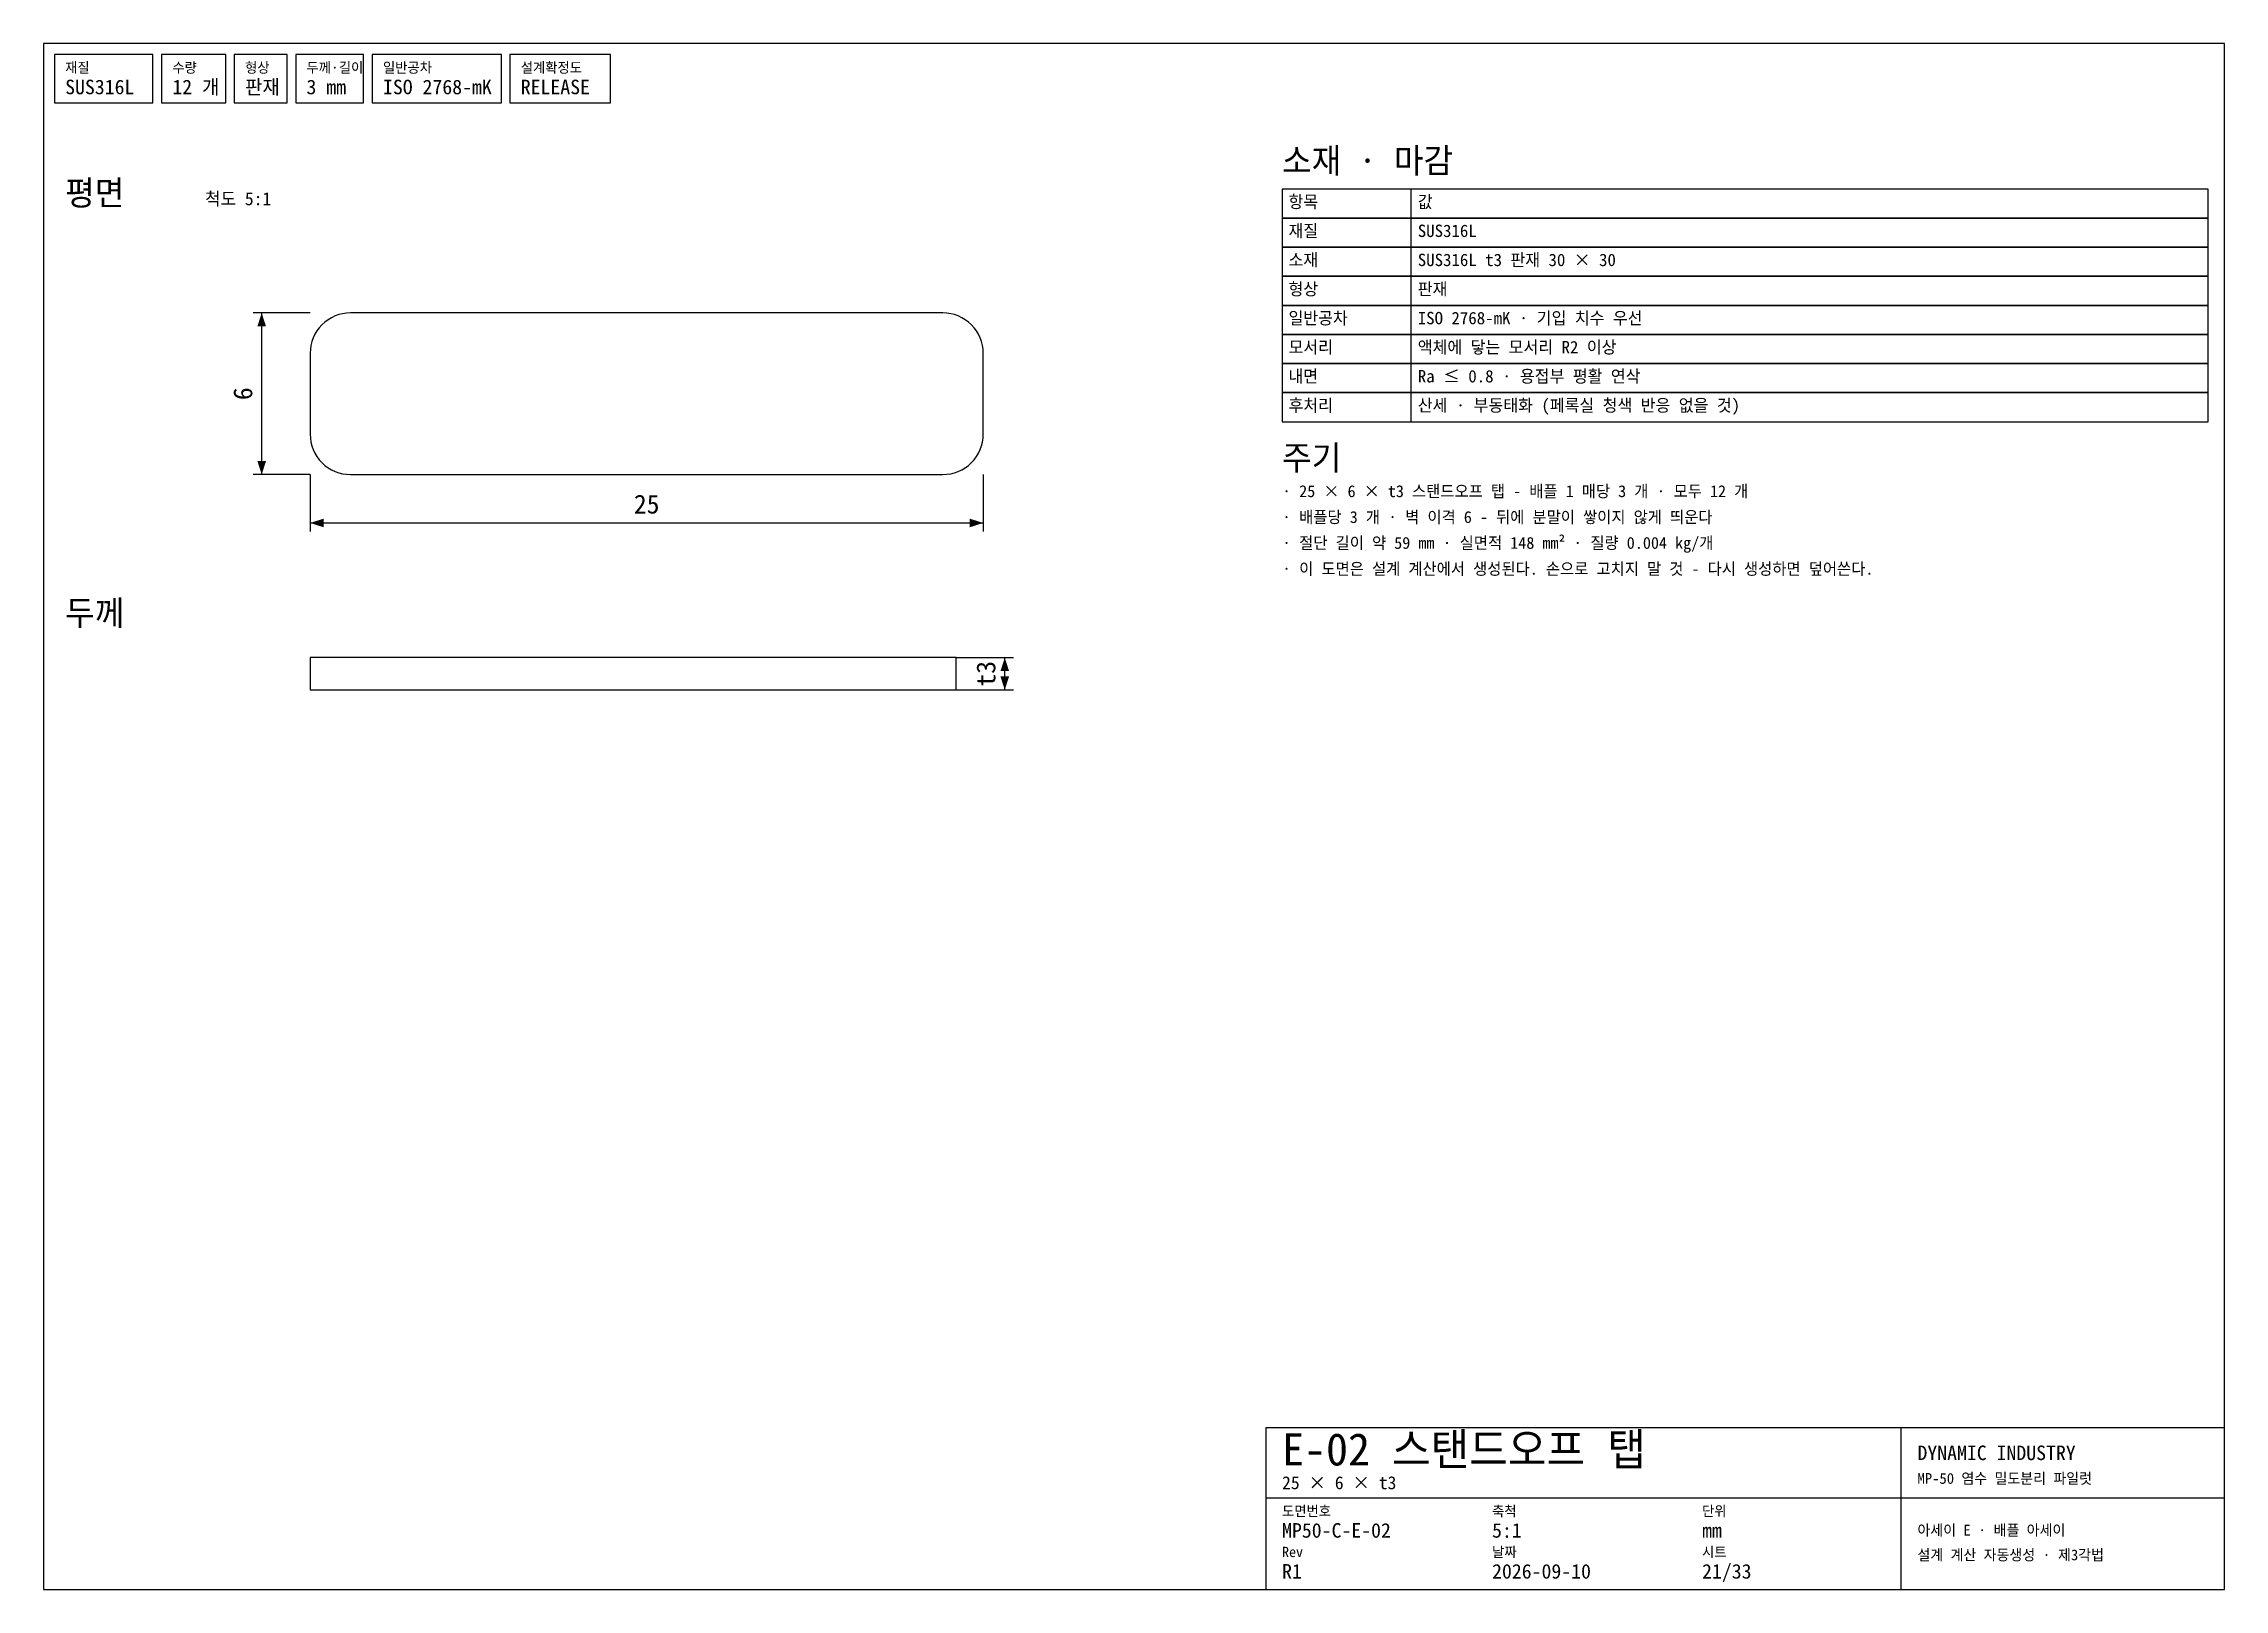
# Model space of a CAD drawing. Header units: millimetres. Extents: x 10 to 415, y 5 to 292.
import ezdxf
from ezdxf.enums import TextEntityAlignment as Align

# ---------------------------------------------------------------- set-up
doc = ezdxf.new("R2010")
doc.units = ezdxf.units.MM
for name, color, linetype in [('CUT', 7, 'CONTINUOUS'), ('DIM', 3, 'CONTINUOUS'), ('FRAME', 7, 'CONTINUOUS'), ('NOTE', 8, 'CONTINUOUS'), ('TEXT', 3, 'CONTINUOUS')]:
    doc.layers.add(name, color=color, linetype=linetype)

msp = doc.modelspace()

# ---------------------------------------------------------------- linework, layer by layer
at = {"layer": 'CUT'}
msp.add_lwpolyline([(67, 212), (177, 212, 0.414214), (184.5, 219.5), (184.5, 234.5, 0.414214), (177, 242), (67, 242, 0.414214), (59.5, 234.5), (59.5, 219.5, 0.414214)], format="xyb", close=True, dxfattribs=at)
msp.add_lwpolyline([(59.5, 172), (179.5, 172), (179.5, 178), (59.5, 178)], close=True, dxfattribs=at)
at = {"layer": 'DIM'}
for p, q in [((59.5, 242), (48.9, 242)), ((50.5, 212), (50.5, 242)), ((59.5, 212), (48.9, 212)), ((59.5, 212), (59.5, 201.4)), ((184.5, 212), (184.5, 201.4)), ((59.5, 203), (184.5, 203)), ((179.5, 178), (190.1, 178)), ((188.5, 172), (188.5, 178)), ((179.5, 172), (190.1, 172))]:
    msp.add_line(p, q, dxfattribs=at)
for points in [[(50.5, 242), (49.7, 239.5), (51.3, 239.5)], [(50.5, 212), (51.3, 214.5), (49.7, 214.5)], [(59.5, 203), (62, 202.2), (62, 203.8)], [(184.5, 203), (182, 203.8), (182, 202.2)], [(188.5, 178), (187.7, 175.5), (189.3, 175.5)], [(188.5, 172), (189.3, 174.5), (187.7, 174.5)]]:
    msp.add_solid(points, dxfattribs=at)
at = {"layer": 'FRAME'}
for p, q in [((264, 259.6), (264, 265)), ((264, 254.2), (264, 259.6)), ((264, 248.8), (264, 254.2)), ((264, 243.4), (264, 248.8)), ((264, 238), (264, 243.4)), ((264, 232.6), (264, 238)), ((264, 227.2), (264, 232.6)), ((264, 221.8), (264, 227.2)), ((355, 5), (355, 35)), ((237, 22), (415, 22))]:
    msp.add_line(p, q, dxfattribs=at)
for points in [[(10, 5), (415, 5), (415, 292), (10, 292)], [(12, 281), (30.3104, 281), (30.3104, 290), (12, 290)], [(31.9104, 281), (43.81856, 281), (43.81856, 290), (31.9104, 290)], [(45.41856, 281), (55.21856, 281), (55.21856, 290), (45.41856, 290)], [(56.81856, 281), (69.42656, 281), (69.42656, 290), (56.81856, 290)], [(71.02656, 281), (95.009984, 281), (95.009984, 290), (71.02656, 290)], [(96.609984, 281), (115.256048, 281), (115.256048, 290), (96.609984, 290)], [(240, 259.6), (412, 259.6), (412, 265), (240, 265)], [(240, 254.2), (412, 254.2), (412, 259.6), (240, 259.6)], [(240, 248.8), (412, 248.8), (412, 254.2), (240, 254.2)], [(240, 243.4), (412, 243.4), (412, 248.8), (240, 248.8)], [(240, 238), (412, 238), (412, 243.4), (240, 243.4)], [(240, 232.6), (412, 232.6), (412, 238), (240, 238)], [(240, 227.2), (412, 227.2), (412, 232.6), (240, 232.6)], [(240, 221.8), (412, 221.8), (412, 227.2), (240, 227.2)], [(237, 5), (415, 5), (415, 35), (237, 35)]]:
    msp.add_lwpolyline(points, close=True, dxfattribs=at)

# ---------------------------------------------------------------- texts
at = {"layer": 'DIM'}
for s, p in [('6', (48.75, 227)), ('t3', (186.75, 175))]:
    msp.add_text(s, height=3.5, rotation=90, dxfattribs=at).set_placement(p, align=Align.CENTER)
msp.add_text('25', height=3.5, dxfattribs=at).set_placement((122, 204.75), align=Align.CENTER)
at = {"layer": 'FRAME'}
for s, height, p in [('SUS316L', 2.7, (14, 282.6)), ('12 개', 2.7, (33.9104, 282.6)), ('판재', 2.7, (47.41856, 282.6)), ('3 mm', 2.7, (58.81856, 282.6)), ('ISO 2768-mK', 2.7, (73.02656, 282.6)), ('RELEASE', 2.7, (98.609984, 282.6)), ('소재 · 마감', 4.6, (240, 268)), ('평면', 4.6, (14, 262)), ('항목', 2.3, (241.2, 261.495)), ('값', 2.3, (265.2, 261.495)), ('주기', 4.6, (240, 212.8)), ('두께', 4.6, (14, 184)), ('E-02 스탠드오프 탭', 6, (240, 28)), ('DYNAMIC INDUSTRY', 2.7, (358, 29))]:
    msp.add_text(s, height=height, dxfattribs=at).set_placement(p)
at = {"layer": 'NOTE'}
for s, p in [('· 25 × 6 × t3 스탠드오프 탭 - 배플 1 매당 3 개 · 모두 12 개', (240, 207.8)), ('· 배플당 3 개 · 벽 이격 6 - 뒤에 분말이 쌓이지 않게 띄운다', (240, 203)), ('· 절단 길이 약 59 mm · 실면적 148 mm² · 질량 0.004 kg/개', (240, 198.2)), ('· 이 도면은 설계 계산에서 생성된다. 손으로 고치지 말 것 - 다시 생성하면 덮어쓴다.', (240, 193.4))]:
    msp.add_text(s, height=2.2, dxfattribs=at).set_placement(p)
at = {"layer": 'TEXT'}
for s, height, p in [('재질', 1.9, (14, 286.6)), ('수량', 1.9, (33.9104, 286.6)), ('형상', 1.9, (47.41856, 286.6)), ('두께·길이', 1.9, (58.81856, 286.6)), ('일반공차', 1.9, (73.02656, 286.6)), ('설계확정도', 1.9, (98.609984, 286.6)), ('척도 5:1', 2.4, (40, 262)), ('재질', 2.3, (241.2, 256.095)), ('SUS316L', 2.3, (265.2, 256.095)), ('소재', 2.3, (241.2, 250.695)), ('SUS316L t3 판재 30 × 30', 2.3, (265.2, 250.695)), ('형상', 2.3, (241.2, 245.295)), ('판재', 2.3, (265.2, 245.295)), ('일반공차', 2.3, (241.2, 239.895)), ('ISO 2768-mK · 기입 치수 우선', 2.3, (265.2, 239.895)), ('모서리', 2.3, (241.2, 234.495)), ('액체에 닿는 모서리 R2 이상', 2.3, (265.2, 234.495)), ('내면', 2.3, (241.2, 229.095)), ('Ra ≤ 0.8 · 용접부 평활 연삭', 2.3, (265.2, 229.095)), ('후처리', 2.3, (241.2, 223.695)), ('산세 · 부동태화 (페록실 청색 반응 없을 것)', 2.3, (265.2, 223.695)), ('25 × 6 × t3', 2.4, (240, 23.6)), ('MP-50 염수 밀도분리 파일럿', 2, (358, 24.6)), ('도면번호', 1.9, (240, 18.6)), ('축척', 1.9, (279, 18.6)), ('단위', 1.9, (318, 18.6)), ('MP50-C-E-02', 2.7, (240, 14.6)), ('5:1', 2.7, (279, 14.6)), ('mm', 2.7, (318, 14.6)), ('아세이 E · 배플 아세이', 2, (358, 15)), ('Rev', 1.9, (240, 11)), ('날짜', 1.9, (279, 11)), ('시트', 1.9, (318, 11)), ('설계 계산 자동생성 · 제3각법', 2, (358, 10.4)), ('R1', 2.7, (240, 7)), ('2026-09-10', 2.7, (279, 7)), ('21/33', 2.7, (318, 7))]:
    msp.add_text(s, height=height, dxfattribs=at).set_placement(p)

doc.saveas('drawing.dxf')
